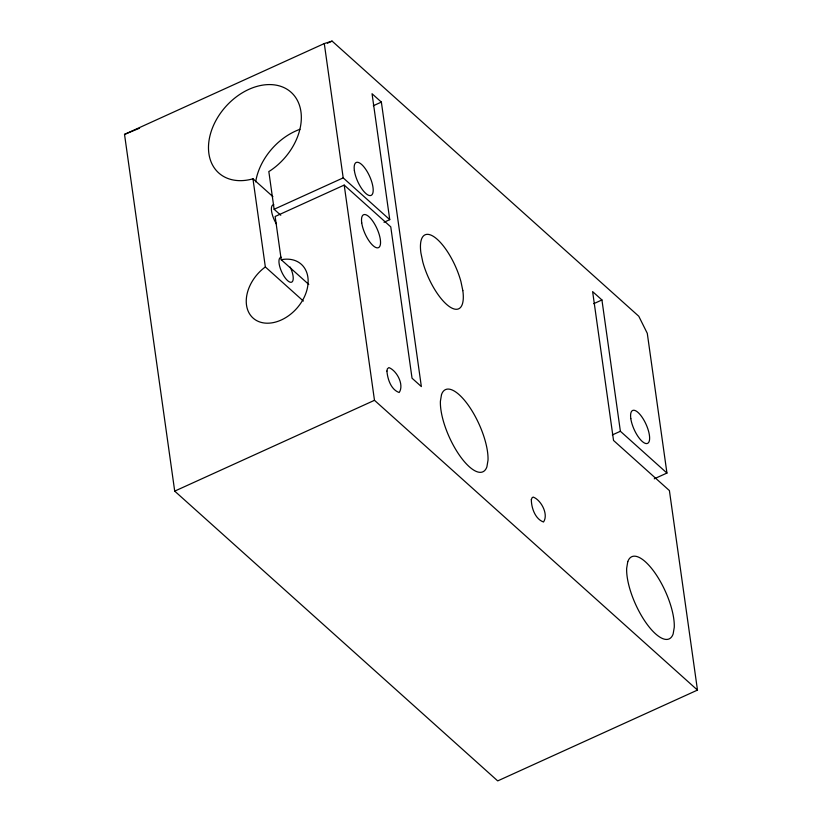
<?xml version="1.0" encoding="UTF-8"?>
<svg xmlns="http://www.w3.org/2000/svg" width="822" height="822" viewBox="0 0 822 822"><rect width="100%" height="100%" fill="white"/><g stroke="black" fill="none" stroke-linecap="round" stroke-linejoin="round"><path stroke-width="1.23" d="M666.94 473.051L620.384 431.273L601.93 299.958L592.621 291.615L613.531 440.458L669.406 490.59L697.477 690.09L497.7 780.9L174.706 491.124L124.523 134.387L324.289 43.556L332.088 41.1L638.786 316.254L647.284 333.331L666.94 473.051L654.261 478.815M327.413 43.217L332.088 41.1M373.311 105.75L381.367 102.092L421.357 386.576L412.038 378.212L390.769 226.862L344.202 185.084L275.144 216.484L281.227 259.721A36.127 26.057 -48.1 0 1 304.654 296.29A36.127 26.057 -48.1 0 1 254.378 319.142A36.127 26.057 -48.1 0 1 265.342 266.945L252.94 178.734L251.892 179.114A54.19 39.086 -48.1 0 1 213.258 125.992A54.19 39.086 -48.1 0 1 289.806 91.191A54.19 39.086 -48.1 0 1 269.852 170.945L268.825 171.521L274.127 209.271L280.785 215.241M274.127 209.271L343.195 177.881L389.751 219.649L383.997 222.269M174.706 491.124L374.483 400.314L697.477 690.09M593.792 303.657L601.93 299.958M612.308 434.941L620.384 431.273M124.523 134.387L139.555 128.201M381.367 102.092L372.047 93.739L389.751 219.649M252.94 178.734L272.894 196.643M281.227 259.721L308.784 284.443M265.342 266.945L303.349 301.047M324.289 43.556L343.195 177.881M344.202 185.084L374.483 400.314M290.166 267.027A13.542 4.87 65.6 0 1 291.584 282.193A13.542 4.87 65.6 0 1 281.052 270.438A13.542 4.87 65.6 0 1 281.473 257.327M276.511 224.077A13.995 5.035 65.6 0 1 273.788 204.729M255.663 181.868A54.19 39.086 -48.1 0 1 299.938 129.311M386.926 371.051C387.542 379.034 390.995 389.7 399.163 392.515C404.362 385.056 397.026 370.722 388.878 367.578L387.368 368.831L386.926 371.051M531.331 499.622C531.372 507.955 535.194 519.011 543.506 522.011C548.726 514.644 541.359 500.156 533.221 497.074L532.111 497.7L531.331 499.622M441.506 394.601L440.407 401.208A45.159 16.235 65.5 0 0 459.981 456.015A45.159 16.235 65.5 0 0 486.901 466.814L488.011 460.217A45.159 16.235 65.5 0 0 468.437 405.41A45.159 16.235 65.5 0 0 441.506 394.601M627.761 561.703L626.662 568.3A45.159 16.235 65.5 0 0 646.236 623.107A45.159 16.235 65.5 0 0 673.156 633.916L674.266 627.309A45.159 16.235 65.5 0 0 654.682 572.502A45.159 16.235 65.5 0 0 627.761 561.703M462.827 290.618L460.937 281.576A40.638 14.611 65.6 0 0 434.622 237.209A40.638 14.611 65.6 0 0 420.926 253.022L422.816 262.054A40.638 14.611 65.6 0 0 449.131 306.421A40.638 14.611 65.6 0 0 462.827 290.618M361.721 222.844A18.063 6.494 65.6 0 0 377.442 247.864A18.063 6.494 65.6 0 0 373.938 222.896A18.063 6.494 65.6 0 0 361.721 222.844M630.803 418.583A18.063 6.494 65.6 0 0 646.524 443.592A18.063 6.494 65.6 0 0 643.02 418.624A18.063 6.494 65.6 0 0 630.803 418.583M354.374 170.575A18.063 6.494 65.6 0 0 370.095 195.595A18.063 6.494 65.6 0 0 366.591 170.627A18.063 6.494 65.6 0 0 354.374 170.575"/></g></svg>
